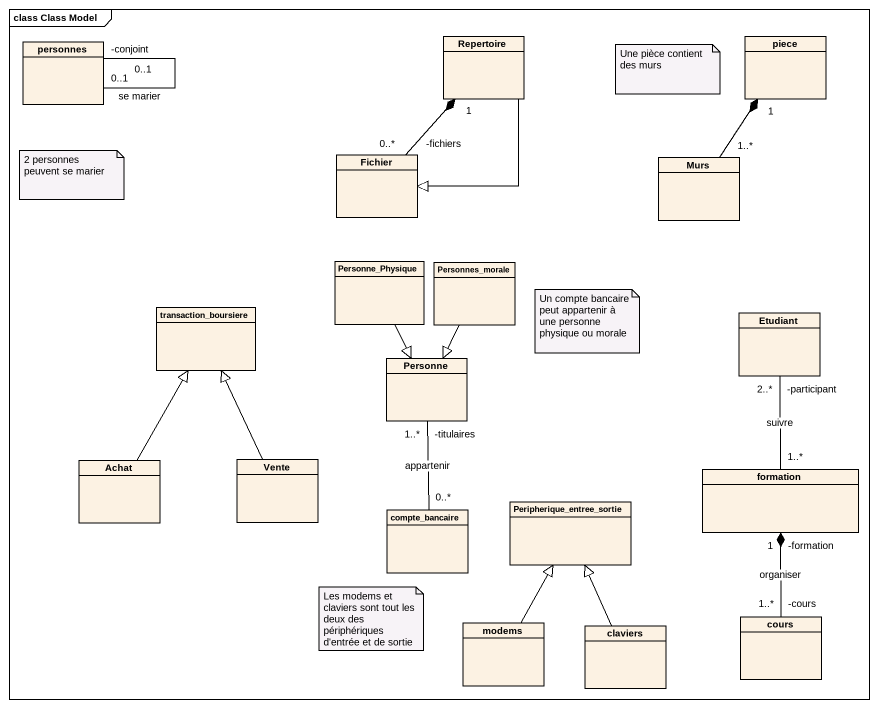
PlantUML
@startuml
mainframe class Class Model
hide circle
hide empty members
class personnes
class Repertoire
class piece
class Fichier
class Murs
class Personne_Physique
class Personnes_morale
class transaction_boursiere
class Etudiant
class Personne
class Achat
class Vente
class formation
class compte_bancaire
class Peripherique_entree_sortie
class modems
class claviers
class cours
personnes "0..1" -- "-conjoint\n0..1" personnes : se marier
Repertoire --|> Fichier
Fichier "-fichiers\n0..*" -up-* "1" Repertoire
Murs "1..*" -up-* "1" piece
Personne_Physique --|> Personne
Personnes_morale --|> Personne
Etudiant "-participant\n2..*" -- "1..*" formation : suivre
Personne "-titulaires\n1..*" -- "0..*" compte_bancaire : appartenir
Achat -up-|> transaction_boursiere
Vente -up-|> transaction_boursiere
modems -up-|> Peripherique_entree_sortie
claviers -up-|> Peripherique_entree_sortie
cours "-cours\n1..*" -up-* "-formation\n1" formation : organiser
note as N1
  Une pièce contient des murs
end note
note as N2
  2 personnes peuvent se marier
end note
note as N3
  Un compte bancaire peut appartenir à une personne physique ou morale
end note
note as N4
  Les modems et claviers sont tout les deux des périphériques d'entrée et de sortie
end note
@enduml
